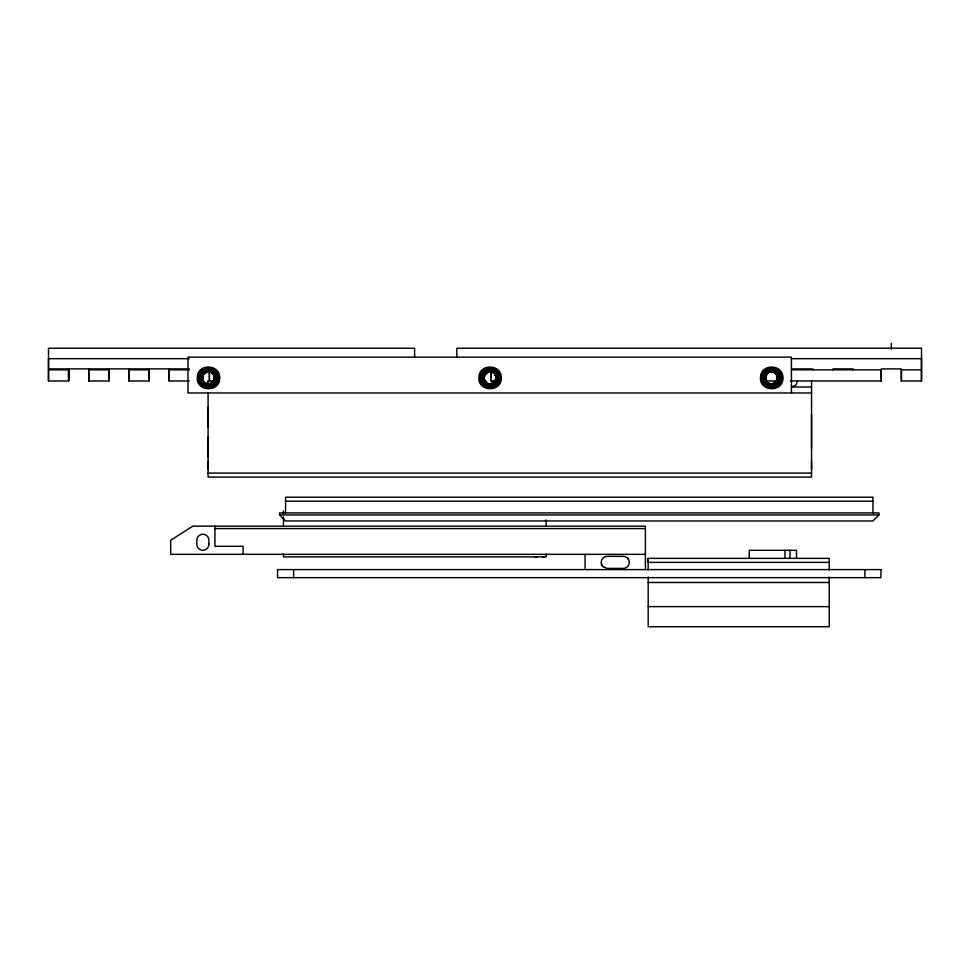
<?xml version="1.0" encoding="UTF-8"?>
<svg xmlns="http://www.w3.org/2000/svg" width="970" height="970" viewBox="0 0 970 970"><rect width="100%" height="100%" fill="white"/><g stroke="black" fill="none" stroke-linecap="round" stroke-linejoin="round"><path stroke-width="1.45" d="M48.5 380.967L48.5 369.825L68.615 369.825L68.615 380.967L48.5 380.967L48.5 348.218L414.602 348.218L414.602 357.19M88.731 380.967L88.731 369.825L108.846 369.825L108.846 380.967L88.731 380.967L88.731 368.903M128.962 380.967L128.962 369.825L149.077 369.825L149.077 380.967L128.962 380.967L128.962 368.903M189.308 380.967L169.192 380.967L169.192 369.825L189.308 369.825M811.551 380.895L811.551 477.082L208.089 477.082L208.089 392.959M208.089 380.895L208.089 384.569L208.089 380.895L213.727 380.967M283.446 553.918L283.446 556.877L546.159 556.877L546.159 553.931M283.446 525.801L283.446 516.925M283.446 513.967L283.446 511.008M496.786 380.967L491.038 380.967L491.038 371.219M546.159 525.861L546.159 519.92M790.514 380.967L881.269 380.967L881.269 369.825L792.757 369.825L792.757 368.903L812.872 368.903L812.872 369.825M456.834 357.19L456.834 348.218L921.5 348.218L921.5 380.967L901.385 380.967L901.385 369.825L921.5 369.825M921.5 380.967L921.5 358.682L791.338 358.682M207.713 371.874C216.407 370.637 216.419 385.175 207.713 383.938M489.329 371.874C502.217 371.449 493.16 391.565 484.527 381.562M770.907 371.922C762.687 372.747 766.082 384.362 770.119 383.732C766.082 382.823 764.263 377.403 766.918 374.226C775.176 364.781 783.518 384.617 770.944 383.938M209.253 371.922C216.055 372.444 216.055 383.356 209.253 383.89M488.541 371.922C496.591 369.812 499.041 383.065 490.868 383.89M772.484 371.922C782.196 373.268 776.315 388.497 767.913 383.126A6.038 6.038 0 0 0 768.883 383.574M203.433 382.156C210.15 389.2 220.02 375.899 210.526 372.237L210.793 368.127C197.892 364.465 193.491 386.145 206.792 387.818C219.05 390.498 223.124 370.443 210.793 368.127L209.52 371.959L206.161 372.08L203.458 373.632M486.322 372.674L489.292 371.922L487.098 368.297L488.019 372.237L485.849 368.782L487.061 372.674C481.75 375.378 484.127 384.265 490.08 383.938L491.087 387.915L491.123 383.853L492.408 387.685L492.142 383.574L494.918 386.727L493.099 383.126L496.046 385.999L493.96 382.532L497.076 385.138L494.7 381.78L497.974 384.132L495.306 380.919L499.344 381.828L495.755 379.973L499.78 380.567L496.022 378.955L500.047 379.246L496.119 377.9L500.047 376.566L496.022 376.857L499.78 375.245L495.755 375.839L499.344 373.983L495.306 374.893L497.974 371.668L494.7 374.032L497.076 370.673L493.96 373.28L496.046 369.812L493.099 372.674L494.918 369.085L492.142 372.237L492.408 368.127C479.507 364.465 475.106 386.145 488.407 387.818C500.666 390.498 504.739 370.443 492.408 368.127L491.123 371.959C485.57 370.649 481.617 378.373 485.8 382.156C492.905 389.334 501.648 373.983 491.123 371.959L491.087 367.897L490.08 371.874L489.741 367.848L489.038 371.959L485.303 374.226M773.757 372.237L774.024 368.127C761.123 364.465 756.709 386.145 770.022 387.818C782.281 390.498 786.355 370.443 774.024 368.127L772.738 371.959C764.445 370.2 763.22 384.229 771.696 383.938C778.837 384.302 779.807 372.844 772.738 371.959L772.702 367.897L771.696 371.874L771.356 367.848L770.641 371.959L768.713 368.297L769.634 372.237L767.464 368.782L768.677 372.674L766.276 369.424L767.816 373.28L764.239 371.158L767.064 374.032L763.402 372.213L766.47 374.893L762.711 373.365L766.021 375.839L761.838 375.899L765.754 376.857L761.656 377.233L765.657 377.9L761.656 378.579L765.754 378.955L761.838 379.913L766.021 379.973L762.711 382.447L766.47 380.919L763.402 383.599L767.064 381.78L764.239 384.654L767.816 382.532L766.276 386.387L768.677 383.126L767.464 387.03L769.634 383.574L768.713 387.515L770.641 383.853L771.356 387.951L771.696 383.938L772.702 387.915L772.738 383.853L774.024 387.685L773.757 383.574L776.521 386.727L774.715 383.126L777.661 385.999L775.576 382.532L778.68 385.138L776.315 381.78L779.589 384.132L776.921 380.919L780.947 381.828L777.358 379.973L781.396 380.567L777.637 378.955L781.662 379.246L777.722 377.9L781.662 376.566L777.637 376.857L781.396 375.245L777.358 375.839L780.947 373.983L776.921 374.893L779.589 371.668L776.315 374.032L778.68 370.673L775.576 373.28L777.661 369.812L774.715 372.674L776.521 369.085L773.757 372.237L775.309 368.515M208.465 371.874L208.126 367.848L207.422 371.959L205.482 368.297L206.404 372.237L204.233 368.782L205.446 372.674L203.057 369.424L204.585 373.28L201.008 371.158L203.845 374.032L200.172 372.213L203.239 374.893L199.493 373.365L202.791 375.839L198.607 375.899L202.524 376.857L198.438 377.233L202.427 377.9L198.438 378.579L202.524 378.955L198.607 379.913L202.791 379.973L199.493 382.447L203.239 380.919L200.172 383.599L203.845 381.78L201.008 384.654L204.585 382.532L203.057 386.387L205.446 383.126L204.233 387.03L206.404 383.574L205.482 387.515L207.422 383.853L208.465 383.938L208.126 387.951L207.422 383.853C203.833 383.332 201.457 379.197 202.791 375.839C203.894 372.419 210.575 370.479 204.209 373.632C200.644 376.869 202.875 383.489 207.677 383.89C200.438 383.283 201.178 371.522 208.465 371.874L209.471 367.897L209.52 371.959L210.526 372.237L213.303 369.085L211.484 372.674L214.431 369.812L212.345 373.28L215.461 370.673L213.085 374.032L216.358 371.668L213.691 374.893L217.729 373.983L214.14 375.839L218.165 375.245L214.406 376.857L218.432 376.566L214.503 377.9L218.432 379.246L214.406 378.955L218.165 380.567L214.14 379.973L217.729 381.828L213.691 380.919L217.122 383.029M797.558 380.967L795.764 385.236L791.435 387.03L811.551 387.03M206.792 387.818L207.422 383.853M488.407 387.818L489.038 383.853L487.098 387.515L488.019 383.574L485.849 387.03L487.061 383.126L484.139 378.955L484.854 374.893L481.787 372.213L485.461 374.032L482.623 371.158L486.2 373.28L484.673 369.424L487.061 372.674M770.022 387.818L770.641 383.853M483.509 376.324L484.115 374.881A6.038 6.038 0 0 0 483.666 375.839M484.854 374.893L481.108 373.365L484.406 375.839L480.223 375.899L484.139 376.857L480.041 377.233L484.042 377.9L480.041 378.579L484.139 378.955L480.223 379.913L484.406 379.973L481.108 382.447L484.854 380.919L481.787 383.599L485.461 381.78L482.623 384.654L486.2 382.532L484.673 386.387L487.061 383.126M210.526 372.237L212.078 368.515M492.142 372.237L493.694 368.515M202.148 375.584L202.5 374.881A6.038 6.038 0 0 0 202.051 375.839M494.579 380.895L492.36 383.126L490.129 383.89L489.741 387.951L489.038 383.853M201.978 385.587L204.585 382.532M483.581 385.587L486.2 382.532M765.197 385.587L767.816 382.532M878.965 514.924L872.939 520.963L285.568 520.963L279.53 514.924L279.53 512.912L878.965 512.912L878.965 514.924L279.53 514.924M213.691 374.893L217.122 372.783M495.306 374.893L498.738 372.783M776.921 374.893L780.341 372.783M772.508 383.732L776.182 380.895A6.038 6.038 0 0 1 769.901 383.853M487.777 372.322L488.516 372.08M198.971 381.21L202.791 379.973M480.574 381.21L484.406 379.973M762.19 381.21L766.021 379.973M208.514 383.89L209.29 383.732M534.834 556.865L537.089 556.877L536.083 556.865M544.158 556.877L542.327 556.865M189.186 358.682L48.5 358.682L48.5 368.903L189.308 368.903M214.503 377.9L218.529 377.9M496.119 377.9L500.132 377.9M777.722 377.9L781.747 377.9M766.312 380.967L776.897 380.967M811.551 392.959L187.974 392.959L187.974 357.13L791.435 357.13L791.435 392.959M208.089 473.057L811.551 473.057M285.568 501.211L872.939 501.211M214.94 528.577L645.414 528.577M645.414 554.331L170.696 554.331L170.696 540.254L192.812 526.164L645.414 526.164L645.414 568.408M648.19 569.923L648.19 558.356L829.229 558.356L829.229 569.923M829.229 562.37L648.19 562.37L648.239 558.356M648.19 582.485L829.229 582.485M648.19 606.626L829.229 606.626M489.292 383.89L487.764 383.477M208.501 371.922L210.029 372.322M762.19 374.602L766.021 375.839M480.574 374.602L484.406 375.839M198.971 374.602L202.791 375.839M490.893 372.08L491.632 372.322M776.921 380.919L780.341 383.029M495.306 380.919L498.738 383.029M602.928 566.638L607.196 568.408L623.286 568.408A6.038 6.038 0 0 0 629.312 562.37A6.038 6.038 0 0 0 623.286 556.343L607.196 556.343A6.038 6.038 0 0 0 602.928 566.638L601.364 563.934M208.465 383.938L209.471 387.915L209.52 383.853L210.793 387.685L210.526 383.574L213.303 386.727L211.484 383.126L214.431 385.999L212.345 382.532L215.461 385.138L213.085 381.78L216.358 384.132L213.691 380.919M765.197 370.225L767.816 373.28M483.581 370.225L486.2 373.28M201.978 370.225L204.585 373.28M627.554 558.102L628.511 559.363M202.912 381.562L202.136 380.191M773.757 383.574L775.309 387.285M492.142 383.574L493.694 387.285M210.526 383.574L212.078 387.285M483.496 379.44L484.091 380.895A6.038 6.038 0 0 1 483.666 379.973M770.022 367.982L770.641 371.959M488.407 367.982L489.038 371.959M206.792 367.982L207.422 371.959M901.385 380.967L901.385 368.903L881.269 368.903L881.269 380.967M891.333 343.259L891.333 349.273M872.939 512.912L872.939 497.198L285.568 497.198L285.568 512.912M864.888 569.608L864.888 577.659M853.103 369.825L853.103 368.903L832.987 368.903L832.987 369.825M829.229 577.126L829.229 626.741L648.19 626.741L648.19 577.126M811.551 414.724L811.551 448.237M811.551 461.356L811.551 469.431M796.491 558.356L796.503 550.305L749.276 550.305L749.276 558.356M789.968 550.305L789.968 558.356M784.972 550.305L784.972 558.356M585.068 554.331L585.068 568.408M491.038 370.407L491.038 380.967M293.619 569.608L293.619 577.659M243.106 554.331L243.106 546.28L214.94 546.28L214.94 526.164M208.089 407.242L208.089 426.958M208.089 437.215L208.089 457.331M208.089 461.356L208.089 469.407M169.192 368.903L169.192 380.967M149.077 368.903L149.077 380.967M108.846 368.903L108.846 380.967M208.768 383.853A6.038 6.038 0 0 1 202.051 379.973M203.094 374.032A6.038 6.038 0 0 1 209.787 372.237M493.96 381.78A6.038 6.038 0 0 1 484.709 381.78M485.449 373.28A6.038 6.038 0 0 1 491.402 372.237M209.423 371.219L209.423 380.967L209.423 371.219M68.64 368.903L68.615 380.967L68.615 368.903M219.656 377.9C220.287 392.814 195.685 391.989 197.31 377.16C197.565 363.204 220.323 363.968 219.656 377.9M501.272 377.9C501.89 392.814 477.301 391.989 478.913 377.16C479.18 363.204 501.939 363.968 501.272 377.9M782.875 377.9C783.505 392.814 758.904 391.989 760.529 377.16C760.795 363.204 783.554 363.968 782.875 377.9M880.978 569.608L277.529 569.608L277.529 577.659L880.978 577.659L880.978 569.608M208.914 544.267L208.914 540.254A6.038 6.038 0 0 0 202.875 534.215A6.038 6.038 0 0 0 196.837 540.254L196.837 544.267A6.038 6.038 0 0 0 202.875 550.305A6.038 6.038 0 0 0 208.914 544.267"/></g></svg>
